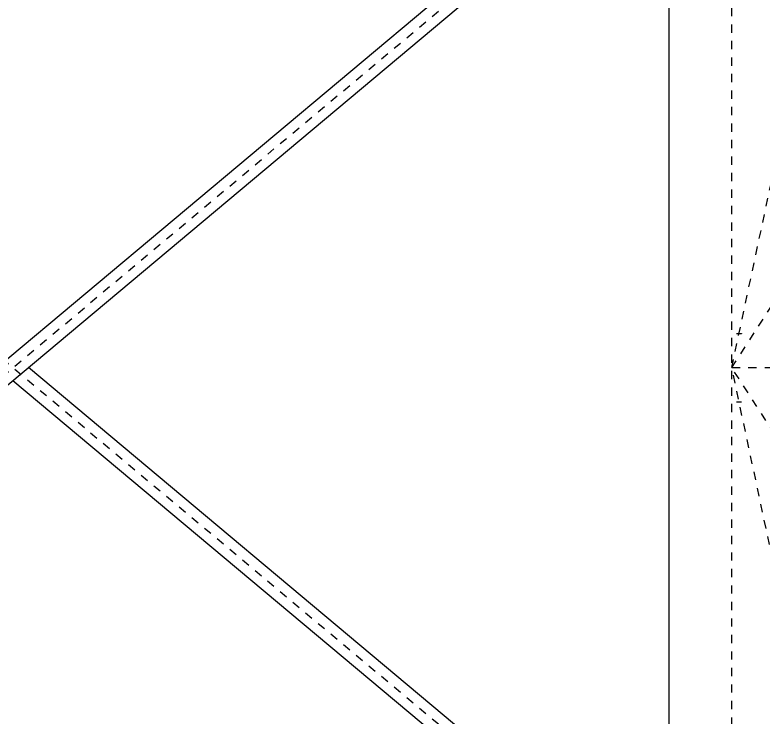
# Model space of a CAD drawing. Header units: millimetres. Extents: x 149919 to 150445, y 136651 to 136866.
# Drawn here: x 150251.52 to 150260.59, y 136729.74 to 136738.25 of the extents above; entities that cross this region are included whole.
import ezdxf

# ---------------------------------------------------------------- set-up
doc = ezdxf.new("R2010")
doc.units = ezdxf.units.MM
doc.header["$LTSCALE"] = 0.25
doc.linetypes.add('CENTER', pattern=[50.8, 31.75, -6.35, 6.35, -6.35])
doc.linetypes.add('XKITLINE00', pattern=[0])

# ---------------------------------------------------------------- blocks, each defined once
blk = doc.blocks.new('çatıı')
at = {"color": 8, "linetype": 'CENTER'}
for p, q in [((11840, 8360.27), (12370, 9180.27)), ((10096.38, 7630.28), (11840, 9090.27)), ((10096.38, 9090.27), (11840, 7630.27)), ((11840, 7286.23), (11840, 8951.04)), ((11840, 8360.27), (11927.5, 8770.27)), ((11845.8, 8401.51), (11851.78, 8401.47)), ((11927.5, 7950.27), (11840, 8360.27)), ((12370, 7540.27), (11840, 8360.27)), ((11840, 8360.27), (12370, 8360.27)), ((11845.86, 8318.83), (11851.83, 8318.79))]:
    blk.add_line(p, q, dxfattribs=at)
at = {"color": 8, "linetype": 'XKITLINE00'}
for p, q in [((11763.8, 9042.36), (10108.39, 7656.22)), ((11763.8, 9010.58), (10139.58, 7650.56)), ((11763.8, 8951.04), (11763.8, 7286.23)), ((11763.8, 7709.97), (10987.16, 8360.28)), ((11763.8, 7678.19), (10968.19, 8344.39))]:
    blk.add_line(p, q, dxfattribs=at)
for centre in [(11845.8, 8401.51), (11851.78, 8401.47), (11840, 8360.27), (11840, 8360.27), (11840, 8360.27), (11840, 8360.27), (11840, 8360.27), (11845.86, 8318.83), (11851.83, 8318.79)]:
    blk.add_circle(centre, 0.05, dxfattribs=at)

msp = doc.modelspace()

# ---------------------------------------------------------------- block references
at = {"xscale": 0.009999943142843078, "yscale": 0.009999943142843078, "zscale": 0.009999943142843078}
msp.add_blockref('çatıı', (150141.8141, 136650.3731), dxfattribs=at)

doc.saveas('drawing.dxf')
